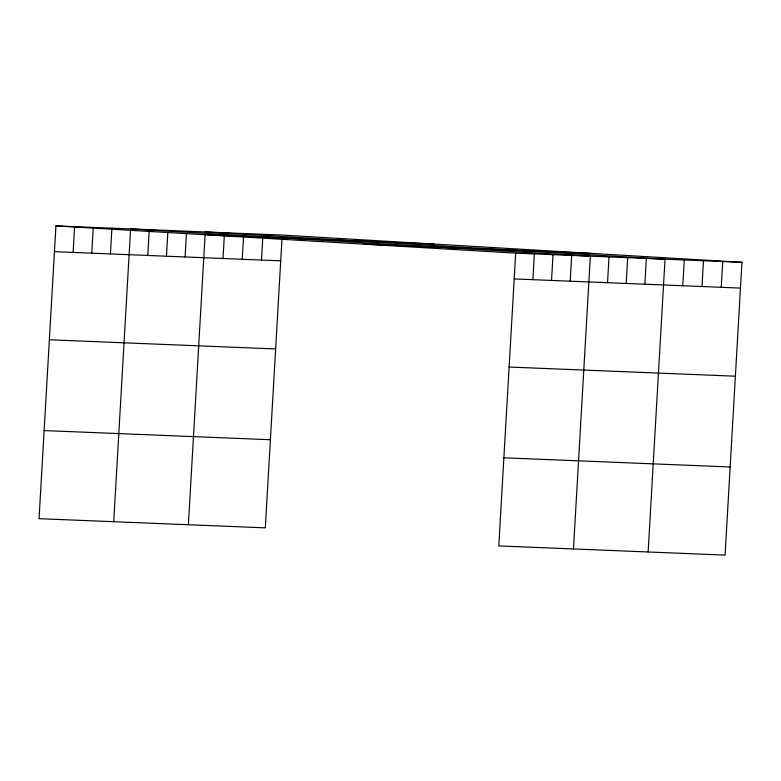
<?xml version="1.0" encoding="UTF-8"?>
<svg xmlns="http://www.w3.org/2000/svg" width="781" height="781" viewBox="0 0 781 781"><rect width="100%" height="100%" fill="white"/><g stroke="black" fill="none" stroke-linecap="round" stroke-linejoin="round"><path stroke-width="1.17" d="M741.95 262.318L515.685 253.151L498.795 545.929L725.071 555.096L741.95 262.318L282.205 235.071L55.929 225.904L39.05 518.682L265.315 527.849L282 238.586M73.111 252.429L74.595 226.666M91.777 253.181L93.261 227.417M110.443 253.942L111.937 228.179M113.723 521.708L130.534 230.102M147.785 255.455L149.2 230.864M166.451 256.207L167.798 232.787M185.117 256.959L186.464 233.539M188.387 524.725L205.13 234.3M223.015 258.501L224.372 235.081M242.247 259.272L243.604 235.852M261.479 260.053L262.767 237.805M532.867 279.676L534.35 253.913M551.532 280.428L553.016 254.665M570.198 281.189L571.682 255.426M573.469 548.955L590.348 256.178L130.603 228.931M607.53 282.702L609.014 256.939M626.196 283.454L627.68 257.691M644.862 284.216L646.356 258.443M648.132 551.972L665.022 259.204L205.266 231.957M682.77 285.748L684.254 259.985M702.002 286.529L703.486 260.756M721.234 287.301L722.718 261.537M207.648 234.896L433.914 244.062M363.966 244.16L590.231 253.327M54.445 251.667L280.711 260.834M514.191 278.924L740.466 288.082M49.369 339.784L275.634 348.951M509.114 367.031L735.38 376.198M44.127 430.565L270.402 439.732M503.882 457.812L730.147 466.979M55.929 225.904L515.685 253.151"/></g></svg>
